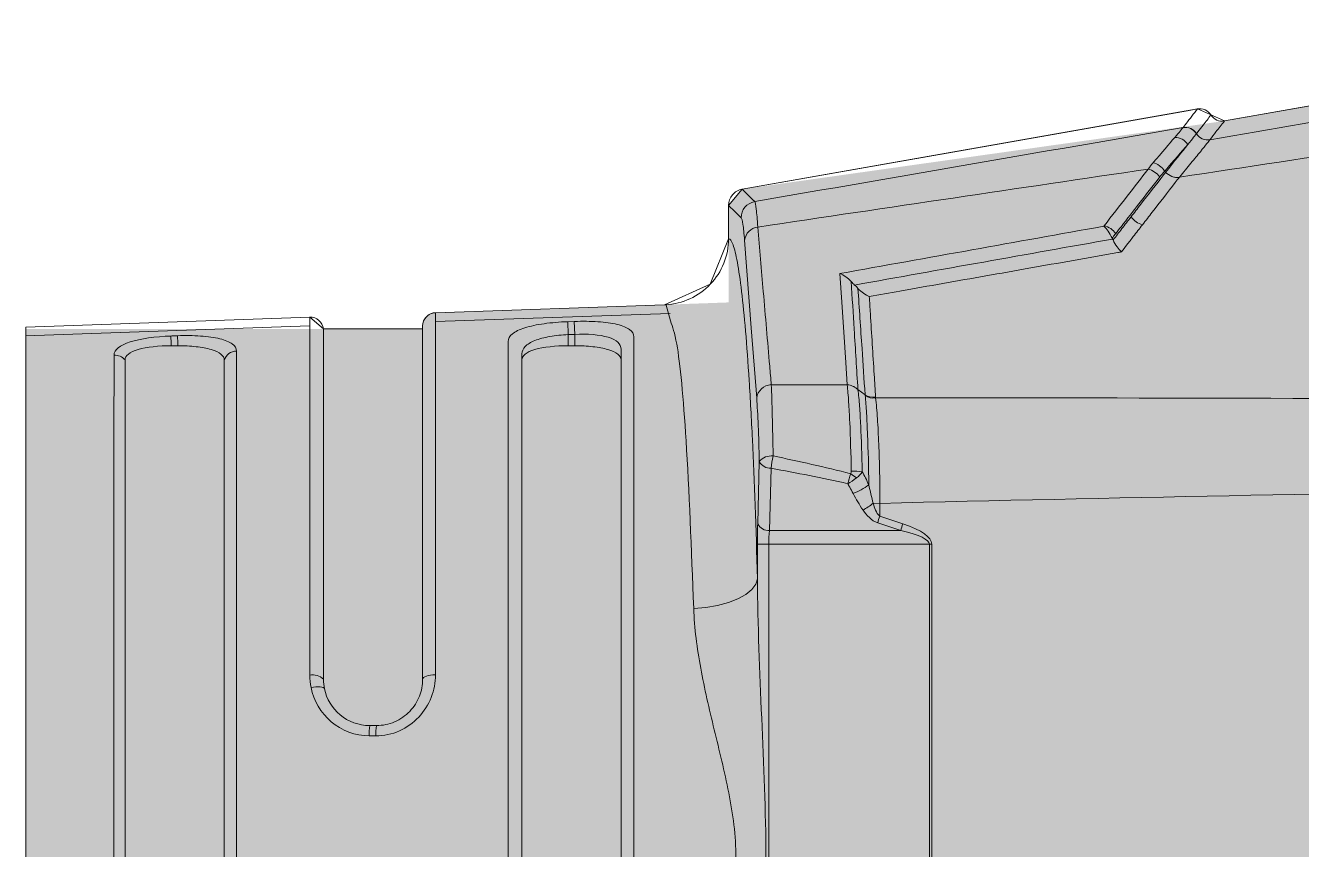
# Model space of a CAD drawing. Header units: millimetres. Extents: x 11482 to 13134, y 681 to 1782.
# Drawn here: x 12833.48 to 12838.94, y 1374.35 to 1377.87 of the extents above; entities that cross this region are included whole.
import ezdxf

# ---------------------------------------------------------------- set-up
doc = ezdxf.new("R2010")
doc.units = ezdxf.units.MM
doc.layers.add('di', color=7, linetype='Continuous')
doc.layers.add('xian', color=250, linetype='Continuous')

# ---------------------------------------------------------------- blocks, each defined once
blk = doc.blocks.new('al-cu')
at = {"layer": 'di', "lineweight": 0, "true_color": 0xffffff}
h = blk.add_hatch(color=7, dxfattribs=at)
h.dxf.hatch_style = 1
h.paths.add_polyline_path([(2170.5902, 2624.2039), (2170.7807, 2618.9417), (2170.7807, 2618.9405), (2170.8537, 2617.8383), (2170.8537, 2614.0827), (2170.4642, 2611.8737), (2170.4278, 2611.8295), (2170.379, 2611.8107), (2170.1309, 2610.404), (2170.0593, 2610.3438), (2169.7054, 2610.3438), (2169.6957, 2610.0671), (2169.6955, 2610.0667), (2169.6955, 2610.0622), (2169.6603, 2609.052), (2169.6599, 2609.0472), (2169.6565, 2609.0335), (2169.6523, 2609.0246), (2169.6425, 2609.0122), (2169.6368, 2609.0073), (2169.6269, 2609.0014), (2169.6162, 2608.9976), (2169.6088, 2608.9962), (2169.602, 2608.9958), (2169.5889, 2608.9958), (2169.5889, 2607.2471), (2164.9173, 2607.2471), (2164.8736, 2608.4986), (2164.9256, 2608.5586), (2164.9256, 2609.8871), (2164.8221, 2609.974), (2164.819, 2610.0622), (2164.7286, 2610.2634), (2164.3043, 2610.4333), (2163.9558, 2612.4098), (2164.0089, 2612.5289), (2163.7338, 2614.0891), (2163.7338, 2618.7562), (2163.5879, 2624.7755), (2163.5887, 2624.7853), (2163.5905, 2624.7927), (2163.5936, 2624.8008), (2163.6002, 2624.8113), (2163.6064, 2624.8181), (2163.6146, 2624.8245), (2163.6212, 2624.8281), (2163.9243, 2624.9718), (2163.9243, 2628.647), (2163.5879, 2634.9282), (2163.5887, 2634.938), (2163.5899, 2634.9434), (2163.5927, 2634.9513), (2163.5967, 2634.9589), (2163.6027, 2634.967), (2163.608, 2634.9722), (2163.615, 2634.9774), (2163.7338, 2635.0512), (2163.7338, 2639.7516), (2164.0089, 2641.3118), (2164.3095, 2643.4367), (2164.3811, 2643.4968), (2164.8088, 2643.4968), (2164.8558, 2644.7995), (2164.8579, 2644.807), (2164.862, 2644.8157), (2164.8675, 2644.8236), (2164.8748, 2644.831), (2164.8823, 2644.8364), (2164.892, 2644.8411), (2164.9013, 2644.8438), (2164.9103, 2644.8448), (2164.9256, 2644.8448), (2164.9256, 2646.5936), (2169.5972, 2646.5936), (2169.6409, 2645.342), (2169.5889, 2645.282), (2169.5889, 2644.8447), (2169.606, 2644.8447), (2169.6125, 2644.8439), (2169.6191, 2644.8423), (2169.6285, 2644.8385), (2169.637, 2644.8332), (2169.6425, 2644.8285), (2169.6484, 2644.8219), (2169.6544, 2644.8121), (2169.6573, 2644.805), (2169.6593, 2644.7973), (2169.6603, 2644.7886), (2169.6955, 2643.7785), (2170.3131, 2642.4032), (2170.3732, 2642.0624), (2170.8537, 2639.758), (2170.8537, 2635.0125), (2170.8533, 2635.0061), (2170.8527, 2635.0021), (2170.8513, 2634.9962), (2170.8493, 2634.9903), (2170.8477, 2634.9868), (2170.8438, 2634.9801), (2170.8406, 2634.9758), (2170.8371, 2634.9719), (2170.8337, 2634.9686), (2170.8311, 2634.9665), (2170.7807, 2634.9275), (2170.7807, 2629.9038), (2170.7806, 2629.9009), (2170.7801, 2629.8958), (2170.7793, 2629.891), (2170.7782, 2629.8867), (2170.7759, 2629.8806), (2170.7728, 2629.8744), (2170.7379, 2629.8146), (2170.7338, 2629.8086), (2170.7314, 2629.8055), (2170.7275, 2629.8015), (2170.7229, 2629.7976), (2170.7196, 2629.7953), (2170.7163, 2629.7932), (2170.5902, 2629.7219)])
at = {"layer": 'di', "color": 18, "lineweight": 0, "true_color": 0x000000}
blk.add_lwpolyline([(2169.5972, 2646.5936), (2164.9173, 2646.5936), (2164.8736, 2645.342), (2164.9256, 2645.282), (2164.9256, 2644.8448), (2164.9103, 2644.8448), (2164.9013, 2644.8438), (2164.892, 2644.8411), (2164.8823, 2644.8364), (2164.8748, 2644.831), (2164.8675, 2644.8236), (2164.862, 2644.8157), (2164.8579, 2644.807), (2164.8554, 2644.7982), (2164.8554, 2644.7886), (2164.819, 2643.7785), (2164.7286, 2643.5772), (2164.5277, 2643.4968), (2164.3811, 2643.4968), (2164.3095, 2643.4367), (2163.9558, 2641.4308), (2164.0089, 2641.3118), (2163.7338, 2639.7516)], dxfattribs=at)
at = {"layer": 'xian', "color": 18, "lineweight": 0, "true_color": 0x000000}
for p, q in [((2164.8736, 2645.342), (2164.9173, 2646.5936)), ((2164.9124, 2645.3427), (2164.9554, 2646.5947)), ((2169.4521, 2646.1564), (2165.0624, 2646.1564)), ((2164.9997, 2645.9524), (2164.9997, 2645.9232)), ((2165.0624, 2645.7192), (2169.4521, 2645.7192)), ((2164.9256, 2644.8448), (2164.9256, 2645.282)), ((2166.4703, 2645.282), (2164.9256, 2645.282)), ((2166.6743, 2645.078), (2166.6743, 2645.0489)), ((2166.7196, 2645.0509), (2166.7196, 2645.08)), ((2164.819, 2643.7785), (2164.8543, 2644.7886)), ((2164.8578, 2643.7542), (2164.8934, 2644.7889)), ((2164.8937, 2644.2057), (2164.8927, 2644.1765)), ((2164.8927, 2644.1765), (2164.9495, 2644.1745)), ((2164.8937, 2644.2057), (2164.9506, 2644.2036)), ((2164.9495, 2644.1745), (2164.9506, 2644.2036)), ((2164.9495, 2644.1745), (2164.9997, 2644.1745)), ((2164.9997, 2644.2036), (2164.9506, 2644.2036)), ((2164.9997, 2644.2036), (2164.9997, 2644.1745)), ((2164.819, 2643.7785), (2164.819, 2643.7785)), ((2164.819, 2643.7785), (2164.819, 2643.7785)), ((2164.3811, 2643.4968), (2164.5277, 2643.4968)), ((2165.5102, 2643.3615), (2165.785, 2643.3684)), ((2165.875, 2643.3695), (2166.027, 2643.3695)), ((2165.875, 2643.3695), (2165.875, 2643.3194)), ((2165.815, 2643.3163), (2165.5402, 2643.3093)), ((2165.815, 2642.7378), (2165.815, 2643.3163)), ((2168.671, 2643.3194), (2165.875, 2643.3194)), ((2165.875, 2643.3194), (2165.875, 2642.6119)), ((2165.1933, 2642.9268), (2165.2159, 2642.8953)), ((2165.6947, 2642.8304), (2165.6945, 2642.8595)), ((2165.785, 2642.7292), (2165.7509, 2642.8309)), ((2165.7809, 2642.8395), (2165.815, 2642.7378)), ((2165.875, 2642.6119), (2168.6787, 2642.6119)), ((2165.875, 2642.6119), (2165.875, 2642.6013)), ((2168.6866, 2642.6013), (2165.875, 2642.6013)), ((2164.4705, 2641.8413), (2164.4727, 2641.843)), ((2164.23, 2641.5752), (2164.2355, 2641.571)), ((2164.2567, 2641.5103), (2164.2563, 2641.5098)), ((2164.0089, 2641.3118), (2163.7338, 2639.7516))]:
    blk.add_line(p, q, dxfattribs=at)
at = {"layer": 'xian', "color": 18, "lineweight": 0, "true_color": 0x000000, "flags": 128}
for points in [[(2166.507, 2645.3365), (2166.5051, 2645.3256), (2166.5039, 2645.315), (2166.5036, 2645.3051), (2166.504, 2645.2962), (2166.5053, 2645.2888), (2166.5072, 2645.2831), (2166.5099, 2645.2793), (2166.5131, 2645.2775)], [(2166.4508, 2644.7886), (2166.4513, 2644.7997), (2166.4524, 2644.8103), (2166.4543, 2644.82), (2166.4567, 2644.8285), (2166.4597, 2644.8354), (2166.463, 2644.8406), (2166.4666, 2644.8438), (2166.4703, 2644.8448)], [(2164.8904, 2643.7531), (2164.8211, 2643.7721), (2164.819, 2643.7785), (2164.819, 2643.7785), (2164.819, 2643.7785)], [(2166.027, 2643.3695), (2166.0514, 2643.3771), (2166.0749, 2643.3944), (2166.0967, 2643.4209), (2166.1161, 2643.4558), (2166.1325, 2643.4976), (2166.1452, 2643.5452), (2166.1538, 2643.5967), (2166.1581, 2643.6504)], [(2164.3811, 2643.4968), (2164.4085, 2643.4693), (2164.436, 2643.4416)], [(2164.3095, 2643.4367), (2164.1458, 2642.5084), (2163.9635, 2641.4743), (2163.9558, 2641.4308)], [(2164.3644, 2643.3817), (2164.3569, 2643.3893), (2164.3265, 2643.4196), (2164.3095, 2643.4367)], [(2164.535, 2643.4262), (2164.921, 2643.3966), (2165.2309, 2643.3729)], [(2164.6815, 2643.0061), (2164.8072, 2642.9978), (2164.9402, 2642.989), (2165.0732, 2642.9802), (2165.1716, 2642.9736)]]:
    blk.add_lwpolyline(points, dxfattribs=at)
at = {"layer": 'xian', "color": 18, "lineweight": 0, "true_color": 0x000000}
for centre, radius, start, end in [((2165.1007, 2646.2022), 0.0597, 177.7036, 230.1031), ((2165.0734, 2647.9895), 2.0676, 266.7374, 267.955), ((2165.0655, 2647.7886), 1.8374, 266.6097, 267.9453), ((2165.0811, 2645.6645), 0.0578, 108.8797, 179.1135), ((2166.5182, 2645.3295), 0.0674, 169.1163, 224.7223), ((2166.7099, 2644.7913), 0.2889, 88.0838, 97.0691), ((2166.7099, 2644.7621), 0.2889, 88.0838, 97.0685), ((2164.9125, 2644.7866), 0.0583, 90.0002, 177.9998), ((2164.4363, 2643.3686), 0.073, 90.186, 169.6358), ((2164.5428, 2643.3598), 0.0669, 96.666, 173.1312), ((2165.2394, 2643.3053), 0.0681, 97.1831, 177.2496), ((2165.5533, 2643.3088), 0.068, 129.2512, 186.8794), ((2165.484, 2643.3116), 0.0563, 357.6787, 62.1997), ((2165.7587, 2643.3186), 0.0563, 357.6787, 62.1997), ((2165.5598, 2643.0115), 0.2985, 93.7548, 104.3644), ((2165.7684, 2642.9417), 0.2159, 176.1712, 189.072), ((2166.248, 2643.4407), 0.8369, 215.1734, 217.3414), ((2165.4198, 2643.0304), 0.2453, 321.8731, 340.3866), ((2165.1648, 2642.8581), 0.0659, 351.7783, 33.9), ((2165.4235, 2643.0714), 0.344, 321.9632, 330.9415), ((2165.8782, 2642.4433), 0.408, 103.7985, 108.1837), ((2165.9123, 2642.3416), 0.408, 103.7985, 108.1837), ((2164.5583, 2641.8646), 0.0909, 194.8742, 234.348), ((2164.3774, 2641.6489), 0.092, 15.0679, 53.9242), ((2164.3113, 2641.6721), 0.0936, 195.219, 233.6419), ((2164.1462, 2641.5288), 0.0646, 178.4979, 238.805), ((2164.0956, 2641.4842), 0.0584, 170.0869, 237.8771), ((2164.0961, 2641.4845), 0.0585, 170.0372, 237.8004), ((2164.0339, 2641.3856), 0.0584, 350.0976, 57.8666)]:
    blk.add_arc(centre, radius, start, end, dxfattribs=at)
at = {"layer": 'xian', "color": 18, "lineweight": 0, "true_color": 0x000000, "extrusion": (0, 0, -1)}
for centre, major_axis, ratio, start_param, end_param in [((2165.875, 2643.3572), (0.2186, 0), 0.056105, 4.287832, 4.712389), ((2165.875, 2643.2845), (0.1457, 0), 0.239671, 4.287832, 4.712389), ((2165.875, 2644.0426), (0, 1.4413), 0.151667, 3.141593, 3.56615), ((2165.875, 2644.0305), (0, 1.4186), 0.102726, 3.141593, 3.56615)]:
    blk.add_ellipse(centre, major_axis=major_axis, ratio=ratio, start_param=start_param, end_param=end_param, dxfattribs=at)
at = {"layer": 'xian', "color": 18, "lineweight": 0, "true_color": 0x000000}
for points, knots in [([(2169.538, 2646.5936), (2169.4945, 2646.5936), (2169.3954, 2646.5936), (2168.9464, 2646.5936), (2168.3016, 2646.5936), (2167.5311, 2646.5936), (2166.7329, 2646.5936), (2165.9892, 2646.5936), (2165.403, 2646.5936), (2165.0494, 2646.5936), (2165.0027, 2646.5936), (2164.9879, 2646.5936)], [0, 0, 0, 0, 0.094998, 0.216298, 0.337573, 0.458878, 0.580109, 0.70135, 0.822706, 0.944004, 1, 1, 1, 1]), ([(2165.0411, 2646.2046), (2165.018, 2646.2046), (2164.9977, 2646.1798), (2164.9684, 2646.0884), (2164.9595, 2646.0228), (2164.9569, 2645.9544)], [0, 0, 0, 0, 0.5, 0.5, 1, 1, 1, 1]), ([(2169.4734, 2646.2046), (2169.3917, 2646.2048), (2169.2776, 2646.2049), (2169.0582, 2646.2051), (2168.9775, 2646.2052), (2168.8052, 2646.2053), (2168.713, 2646.2054), (2168.5163, 2646.2054), (2168.4114, 2646.2055), (2168.1965, 2646.2056), (2168.0856, 2646.2056), (2167.8569, 2646.2056), (2167.7383, 2646.2056), (2167.4987, 2646.2057), (2167.3783, 2646.2057), (2167.1363, 2646.2057), (2167.0153, 2646.2057), (2166.7785, 2646.2057), (2166.662, 2646.2057), (2166.4327, 2646.2056), (2166.3194, 2646.2055), (2166.1043, 2646.2055), (2166.0014, 2646.2054), (2165.8052, 2646.2054), (2165.7111, 2646.2053), (2165.5376, 2646.2052), (2165.458, 2646.2051), (2165.3128, 2646.205), (2165.247, 2646.2049), (2165.1313, 2646.2048), (2165.0819, 2646.2047), (2165.0411, 2646.2046)], [0, 0, 0, 0, 0.125, 0.125, 0.1875, 0.1875, 0.25, 0.25, 0.3125, 0.3125, 0.375, 0.375, 0.4375, 0.4375, 0.5, 0.5, 0.5625, 0.5625, 0.625, 0.625, 0.6875, 0.6875, 0.75, 0.75, 0.8125, 0.8125, 0.875, 0.875, 0.9375, 0.9375, 1, 1, 1, 1]), ([(2165.0624, 2646.1564), (2165.0531, 2646.1564), (2165.0445, 2646.1515), (2165.0288, 2646.1319), (2165.022, 2646.1173), (2165.0055, 2646.0613), (2164.9997, 2646.0076), (2164.9997, 2645.9524)], [0, 0, 0, 0, 0.25, 0.25, 0.5, 0.5, 1, 1, 1, 1]), ([(2164.9558, 2645.9253), (2164.9544, 2645.8902), (2164.9548, 2645.8555), (2164.9591, 2645.7917), (2164.9632, 2645.7623), (2164.9747, 2645.7151), (2164.9824, 2645.6965), (2165.0008, 2645.6717), (2165.0115, 2645.6654), (2165.0233, 2645.6654)], [0, 0, 0, 0, 0.25, 0.25, 0.5, 0.5, 0.75, 0.75, 1, 1, 1, 1]), ([(2164.9569, 2645.9544), (2164.9567, 2645.9489), (2164.9565, 2645.9435), (2164.9562, 2645.938), (2164.9561, 2645.9338), (2164.9559, 2645.9295), (2164.9558, 2645.9253)], [0, 0, 0, 0, 0.0000562696, 0.0000562696, 0.0000562696, 0.0001000768, 0.0001000768, 0.0001000768, 0.0001000768]), ([(2164.9997, 2645.9232), (2164.9997, 2645.8956), (2165.0011, 2645.8685), (2165.0067, 2645.8184), (2165.011, 2645.7957), (2165.022, 2645.7585), (2165.0288, 2645.7437), (2165.0443, 2645.7242), (2165.0531, 2645.7192), (2165.0624, 2645.7192)], [0, 0, 0, 0, 0.25, 0.25, 0.5, 0.5, 0.75, 0.75, 1, 1, 1, 1]), ([(2165.0233, 2645.6654), (2165.1057, 2645.6654), (2165.2208, 2645.6653), (2165.442, 2645.6652), (2165.5232, 2645.6652), (2165.697, 2645.6651), (2165.7899, 2645.6651), (2165.9882, 2645.6651), (2166.0939, 2645.6651), (2166.3105, 2645.665), (2166.4223, 2645.665), (2166.6529, 2645.665), (2166.7725, 2645.665), (2167.014, 2645.665), (2167.1353, 2645.665), (2167.3793, 2645.665), (2167.5012, 2645.665), (2167.7399, 2645.665), (2167.8574, 2645.665), (2168.0886, 2645.665), (2168.2028, 2645.665), (2168.4195, 2645.6651), (2168.5232, 2645.6651), (2168.721, 2645.6651), (2168.816, 2645.6651), (2168.9907, 2645.6652), (2169.0709, 2645.6652), (2169.2173, 2645.6653), (2169.2837, 2645.6653), (2169.4003, 2645.6653), (2169.45, 2645.6654), (2169.4912, 2645.6654)], [0, 0, 0, 0, 0.125, 0.125, 0.1875, 0.1875, 0.25, 0.25, 0.3125, 0.3125, 0.375, 0.375, 0.4375, 0.4375, 0.5, 0.5, 0.5625, 0.5625, 0.625, 0.625, 0.6875, 0.6875, 0.75, 0.75, 0.8125, 0.8125, 0.875, 0.875, 0.9375, 0.9375, 1, 1, 1, 1]), ([(2164.9291, 2645.3421), (2164.9159, 2645.3421), (2164.8691, 2645.342), (2164.8717, 2645.342), (2164.8736, 2645.342)], [0, 0, 0, 0, 0.2811457, 1, 1, 1, 1]), ([(2164.8736, 2645.342), (2164.8731, 2645.3273), (2164.8783, 2645.3128), (2164.8973, 2645.2908), (2164.911, 2645.2836), (2164.9256, 2645.282)], [0, 0, 0, 0, 0.5, 0.5, 1, 1, 1, 1]), ([(2166.452, 2645.3422), (2166.449, 2645.3422), (2166.1951, 2645.3422), (2165.8125, 2645.3422), (2165.4808, 2645.3422), (2165.2781, 2645.3421), (2165.0613, 2645.3421), (2164.9802, 2645.3421), (2164.9291, 2645.3421)], [0, 0, 0, 0, 0.003868, 0.325897, 0.519266, 0.567381, 0.727271, 1, 1, 1, 1]), ([(2166.7196, 2645.08), (2166.7195, 2645.142), (2166.6966, 2645.2018), (2166.6181, 2645.2938), (2166.5644, 2645.3245), (2166.507, 2645.3365)], [0, 0, 0, 0, 0.5, 0.5, 1, 1, 1, 1]), ([(2166.5131, 2645.2775), (2166.5565, 2645.2682), (2166.5972, 2645.2444), (2166.6569, 2645.1728), (2166.6743, 2645.1263), (2166.6743, 2645.078)], [0, 0, 0, 0, 0.5, 0.5, 1, 1, 1, 1]), ([(2166.4508, 2644.7886), (2166.4844, 2644.7886), (2166.5183, 2644.7948), (2166.5818, 2644.8195), (2166.612, 2644.8382), (2166.6626, 2644.8858), (2166.6836, 2644.9152), (2166.7121, 2644.9799), (2166.7196, 2645.0151), (2166.7196, 2645.0509)], [0, 0, 0, 0, 0.25, 0.25, 0.5, 0.5, 0.75, 0.75, 1, 1, 1, 1]), ([(2166.6743, 2645.0489), (2166.6743, 2645.0211), (2166.6686, 2644.9937), (2166.647, 2644.9432), (2166.631, 2644.9203), (2166.5923, 2644.8832), (2166.5694, 2644.8686), (2166.5211, 2644.8496), (2166.4956, 2644.8448), (2166.4703, 2644.8448)], [0, 0, 0, 0, 0.25, 0.25, 0.5, 0.5, 0.75, 0.75, 1, 1, 1, 1]), ([(2166.4703, 2644.8448), (2166.2421, 2644.8448), (2166.032, 2644.8448), (2165.7438, 2644.8448), (2165.6533, 2644.8448), (2165.4872, 2644.8448), (2165.411, 2644.8448), (2165.2725, 2644.8448), (2165.2101, 2644.8448), (2165.1036, 2644.8448), (2165.0588, 2644.8448), (2164.9863, 2644.8448), (2164.9584, 2644.8448), (2164.9217, 2644.8448), (2164.9124, 2644.8448), (2164.9125, 2644.8448)], [0, 0, 0, 0, 0.25, 0.25, 0.375, 0.375, 0.5, 0.5, 0.625, 0.625, 0.75, 0.75, 0.875, 0.875, 1, 1, 1, 1]), ([(2164.8543, 2644.7886), (2164.8541, 2644.7886), (2164.8636, 2644.7886), (2164.9012, 2644.7886), (2164.9297, 2644.7886), (2165.0038, 2644.7886), (2165.0496, 2644.7886), (2165.1584, 2644.7886), (2165.2222, 2644.7886), (2165.3638, 2644.7886), (2165.4417, 2644.7886), (2165.6115, 2644.7886), (2165.7038, 2644.7886), (2165.901, 2644.7886), (2166.0053, 2644.7886), (2166.2216, 2644.7886), (2166.334, 2644.7886), (2166.4508, 2644.7886)], [0, 0, 0, 0, 0.125, 0.125, 0.25, 0.25, 0.375, 0.375, 0.5, 0.5, 0.625, 0.625, 0.75, 0.75, 0.875, 0.875, 1, 1, 1, 1]), ([(2164.9809, 2644.468), (2164.9689, 2644.468), (2164.9576, 2644.4617), (2164.9373, 2644.437), (2164.9282, 2644.4183), (2164.9132, 2644.3708), (2164.907, 2644.3416), (2164.898, 2644.2769), (2164.895, 2644.2417), (2164.8937, 2644.2057)], [0, 0, 0, 0, 0.25, 0.25, 0.5, 0.5, 0.75, 0.75, 1, 1, 1, 1]), ([(2169.5336, 2644.468), (2169.492, 2644.468), (2169.4412, 2644.468), (2169.3236, 2644.468), (2169.2569, 2644.468), (2169.1082, 2644.468), (2169.0256, 2644.468), (2168.8469, 2644.468), (2168.7518, 2644.468), (2168.5508, 2644.468), (2168.4448, 2644.468), (2168.2214, 2644.468), (2168.1065, 2644.468), (2167.8718, 2644.468), (2167.7519, 2644.468), (2167.5678, 2644.468), (2167.5056, 2644.468), (2167.3818, 2644.468), (2167.3201, 2644.468), (2167.1352, 2644.468), (2167.0124, 2644.468), (2166.7678, 2644.468), (2166.6454, 2644.468), (2166.41, 2644.468), (2166.2959, 2644.468), (2166.0747, 2644.468), (2165.9668, 2644.468), (2165.7644, 2644.468), (2165.6695, 2644.468), (2165.4922, 2644.468), (2165.4094, 2644.468), (2165.2587, 2644.468), (2165.1911, 2644.468), (2165.0729, 2644.468), (2165.0225, 2644.468), (2164.9809, 2644.468)], [0, 0, 0, 0, 0.0625, 0.0625, 0.125, 0.125, 0.1875, 0.1875, 0.25, 0.25, 0.3125, 0.3125, 0.375, 0.375, 0.4375, 0.4375, 0.46875, 0.46875, 0.5, 0.5, 0.5625, 0.5625, 0.625, 0.625, 0.6875, 0.6875, 0.75, 0.75, 0.8125, 0.8125, 0.875, 0.875, 0.9375, 0.9375, 1, 1, 1, 1]), ([(2164.9506, 2644.2036), (2164.9518, 2644.2317), (2164.9548, 2644.2591), (2164.9637, 2644.3095), (2164.9697, 2644.3323), (2164.9845, 2644.3693), (2164.9934, 2644.3837), (2165.0132, 2644.4028), (2165.0242, 2644.4077), (2165.0358, 2644.4077)], [0, 0, 0, 0, 0.25, 0.25, 0.5, 0.5, 0.75, 0.75, 1, 1, 1, 1]), ([(2165.0624, 2644.4077), (2165.0531, 2644.4077), (2165.0445, 2644.4028), (2165.0288, 2644.3832), (2165.022, 2644.3686), (2165.0055, 2644.3126), (2164.9997, 2644.2589), (2164.9997, 2644.2036)], [0, 0, 0, 0, 0.25, 0.25, 0.5, 0.5, 1, 1, 1, 1]), ([(2165.0358, 2644.4077), (2165.1171, 2644.4077), (2165.2311, 2644.4077), (2165.4506, 2644.4077), (2165.5316, 2644.4077), (2165.7044, 2644.4077), (2165.797, 2644.4077), (2165.9944, 2644.4077), (2166.0997, 2644.4077), (2166.3156, 2644.4077), (2166.427, 2644.4077), (2166.6569, 2644.4077), (2166.7763, 2644.4077), (2167.0152, 2644.4077), (2167.1352, 2644.4077), (2167.3158, 2644.4077), (2167.3761, 2644.4077), (2167.497, 2644.4077), (2167.5577, 2644.4077), (2167.7376, 2644.4077), (2167.8548, 2644.4077), (2168.0841, 2644.4077), (2168.1964, 2644.4077), (2168.4147, 2644.4077), (2168.5183, 2644.4077), (2168.7147, 2644.4077), (2168.8076, 2644.4077), (2168.9823, 2644.4077), (2169.063, 2644.4077), (2169.2083, 2644.4077), (2169.2734, 2644.4077), (2169.3884, 2644.4077), (2169.438, 2644.4077), (2169.4787, 2644.4077)], [0, 0, 0, 0, 0.125, 0.125, 0.1875, 0.1875, 0.25, 0.25, 0.3125, 0.3125, 0.375, 0.375, 0.4375, 0.4375, 0.5, 0.5, 0.53125, 0.53125, 0.5625, 0.5625, 0.625, 0.625, 0.6875, 0.6875, 0.75, 0.75, 0.8125, 0.8125, 0.875, 0.875, 0.9375, 0.9375, 1, 1, 1, 1]), ([(2164.8927, 2644.1765), (2164.8914, 2644.1408), (2164.8918, 2644.1053), (2164.8962, 2644.0408), (2164.9002, 2644.0115), (2164.9118, 2643.9637), (2164.9194, 2643.9451), (2164.9379, 2643.9203), (2164.9485, 2643.9142), (2164.9603, 2643.9142)], [0, 0, 0, 0, 0.25, 0.25, 0.5, 0.5, 0.75, 0.75, 1, 1, 1, 1]), ([(2165.0153, 2643.9705), (2165.0039, 2643.9705), (2164.9936, 2643.9751), (2164.9756, 2643.9943), (2164.9681, 2644.0087), (2164.951, 2644.0646), (2164.947, 2644.1189), (2164.9495, 2644.1745)], [0, 0, 0, 0, 0.25, 0.25, 0.5, 0.5, 1, 1, 1, 1]), ([(2164.9997, 2644.1745), (2164.9997, 2644.1469), (2165.0011, 2644.1198), (2165.0067, 2644.0697), (2165.011, 2644.0469), (2165.022, 2644.0097), (2165.0288, 2643.995), (2165.0443, 2643.9755), (2165.0531, 2643.9705), (2165.0624, 2643.9705)], [0, 0, 0, 0, 0.25, 0.25, 0.5, 0.5, 0.75, 0.75, 1, 1, 1, 1]), ([(2169.4992, 2643.9705), (2169.4177, 2643.9705), (2169.303, 2643.9705), (2169.0817, 2643.9705), (2169.0002, 2643.9705), (2168.8258, 2643.9705), (2168.7324, 2643.9705), (2168.533, 2643.9705), (2168.4267, 2643.9705), (2168.2087, 2643.9705), (2168.0961, 2643.9705), (2167.8638, 2643.9705), (2167.7431, 2643.9705), (2167.5017, 2643.9705), (2167.3805, 2643.9705), (2167.198, 2643.9705), (2167.1371, 2643.9705), (2167.0149, 2643.9705), (2166.9534, 2643.9705), (2166.7718, 2643.9705), (2166.6533, 2643.9705), (2166.4217, 2643.9705), (2166.3081, 2643.9705), (2166.0878, 2643.9705), (2165.9832, 2643.9705), (2165.7849, 2643.9705), (2165.6912, 2643.9705), (2165.5148, 2643.9705), (2165.4335, 2643.9705), (2165.2872, 2643.9705), (2165.2216, 2643.9705), (2165.106, 2643.9705), (2165.056, 2643.9705), (2165.0153, 2643.9705)], [0, 0, 0, 0, 0.125, 0.125, 0.1875, 0.1875, 0.25, 0.25, 0.3125, 0.3125, 0.375, 0.375, 0.4375, 0.4375, 0.5, 0.5, 0.53125, 0.53125, 0.5625, 0.5625, 0.625, 0.625, 0.6875, 0.6875, 0.75, 0.75, 0.8125, 0.8125, 0.875, 0.875, 0.9375, 0.9375, 1, 1, 1, 1]), ([(2164.9603, 2643.9142), (2165.002, 2643.9142), (2165.0531, 2643.9142), (2165.1715, 2643.9142), (2165.2385, 2643.9142), (2165.3883, 2643.9142), (2165.4714, 2643.9142), (2165.6519, 2643.9142), (2165.7478, 2643.9142), (2165.9507, 2643.9142), (2166.0576, 2643.9142), (2166.283, 2643.9142), (2166.3993, 2643.9142), (2166.6363, 2643.9142), (2166.7575, 2643.9142), (2166.9434, 2643.9142), (2167.0063, 2643.9142), (2167.1313, 2643.9142), (2167.1937, 2643.9142), (2167.3806, 2643.9142), (2167.5046, 2643.9142), (2167.7517, 2643.9142), (2167.8753, 2643.9142), (2168.1132, 2643.9142), (2168.2285, 2643.9142), (2168.4518, 2643.9142), (2168.5607, 2643.9142), (2168.7651, 2643.9142), (2168.8608, 2643.9142), (2169.0397, 2643.9142), (2169.1231, 2643.9142), (2169.275, 2643.9142), (2169.3431, 2643.9142), (2169.4619, 2643.9142), (2169.5125, 2643.9142), (2169.5542, 2643.9142)], [0, 0, 0, 0, 0.0625, 0.0625, 0.125, 0.125, 0.1875, 0.1875, 0.25, 0.25, 0.3125, 0.3125, 0.375, 0.375, 0.4375, 0.4375, 0.46875, 0.46875, 0.5, 0.5, 0.5625, 0.5625, 0.625, 0.625, 0.6875, 0.6875, 0.75, 0.75, 0.8125, 0.8125, 0.875, 0.875, 0.9375, 0.9375, 1, 1, 1, 1]), ([(2164.5277, 2643.4968), (2164.565, 2643.4968), (2164.6015, 2643.5039), (2164.6703, 2643.5314), (2164.7018, 2643.5517), (2164.7552, 2643.6026), (2164.7772, 2643.6333), (2164.8078, 2643.7002), (2164.8169, 2643.7372), (2164.8188, 2643.7739)], [0, 0, 0, 0, 0.25, 0.25, 0.5, 0.5, 0.75, 0.75, 1, 1, 1, 1]), ([(2166.1581, 2643.6504), (2165.8961, 2643.6606), (2165.4053, 2643.6797), (2164.9853, 2643.7183), (2164.9162, 2643.7436), (2164.8904, 2643.7531)], [0, 0, 0, 0, 0.417625, 0.782522, 1, 1, 1, 1]), ([(2168.3564, 2643.6504), (2168.2694, 2643.6478), (2168.1817, 2643.6359), (2168.0039, 2643.6033), (2167.9136, 2643.5822), (2167.7304, 2643.538), (2167.6383, 2643.5148), (2167.4511, 2643.4777), (2167.3558, 2643.4644), (2167.1592, 2643.4643), (2167.064, 2643.4776), (2166.8766, 2643.5147), (2166.7843, 2643.5379), (2166.6007, 2643.5822), (2166.5107, 2643.6032), (2166.3329, 2643.6359), (2166.2452, 2643.6478), (2166.1581, 2643.6504)], [0, 0, 0, 0, 0.125, 0.125, 0.25, 0.25, 0.375, 0.375, 0.5, 0.5, 0.625, 0.625, 0.75, 0.75, 0.875, 0.875, 1, 1, 1, 1]), ([(2164.3095, 2643.4367), (2164.3124, 2643.4535), (2164.3213, 2643.4688), (2164.3474, 2643.4907), (2164.364, 2643.4968), (2164.3811, 2643.4968)], [0, 0, 0, 0, 0.5, 0.5, 1, 1, 1, 1]), ([(2164.5277, 2643.4968), (2164.5281, 2643.4902), (2164.5373, 2643.4836), (2164.5724, 2643.4706), (2164.5983, 2643.4642), (2164.6669, 2643.4516), (2164.71, 2643.4454), (2164.8117, 2643.4333), (2164.8699, 2643.4275), (2165.001, 2643.4164), (2165.0738, 2643.4111), (2165.2343, 2643.4009), (2165.3215, 2643.3961), (2165.5969, 2643.3829), (2165.8011, 2643.3755), (2166.027, 2643.3695)], [0, 0, 0, 0, 0.125, 0.125, 0.25, 0.25, 0.375, 0.375, 0.5, 0.5, 0.625, 0.625, 0.75, 0.75, 1, 1, 1, 1]), ([(2164.436, 2643.4416), (2164.4388, 2643.4389), (2164.4485, 2643.4362), (2164.4817, 2643.431), (2164.5052, 2643.4285), (2164.535, 2643.4262)], [0, 0, 0, 0, 0.5, 0.5, 1, 1, 1, 1]), ([(2164.4764, 2643.3678), (2164.4429, 2643.3702), (2164.4163, 2643.3726), (2164.3788, 2643.3773), (2164.3677, 2643.3796), (2164.3644, 2643.3817)], [0, 0, 0, 0, 0.5, 0.5, 1, 1, 1, 1]), ([(2165.1714, 2643.3086), (2165.144, 2643.3109), (2165.1166, 2643.3132), (2165.0893, 2643.3156), (2164.9798, 2643.3249), (2164.8704, 2643.3343), (2164.7609, 2643.3436), (2164.6661, 2643.3517), (2164.5712, 2643.3597), (2164.4764, 2643.3678)], [0, 0, 0, 0, 0.0005, 0.0005, 0.0005, 0.0025, 0.0025, 0.0025, 0.00423376, 0.00423376, 0.00423376, 0.00423376]), ([(2165.2309, 2643.3729), (2165.265, 2643.3703), (2165.3058, 2643.368), (2165.4006, 2643.3641), (2165.4534, 2643.3625), (2165.5102, 2643.3615)], [0, 0, 0, 0, 0.5, 0.5, 1, 1, 1, 1]), ([(2166.027, 2643.3695), (2166.2316, 2643.3684), (2166.4363, 2643.3596), (2166.8465, 2643.3419), (2167.0517, 2643.3323), (2167.4629, 2643.3323), (2167.6681, 2643.3419), (2168.0782, 2643.3596), (2168.283, 2643.3684), (2168.4875, 2643.3695)], [0, 0, 0, 0, 0.25, 0.25, 0.5, 0.5, 0.75, 0.75, 1, 1, 1, 1]), ([(2165.4857, 2643.3006), (2165.422, 2643.3015), (2165.3629, 2643.3026), (2165.2562, 2643.3053), (2165.2098, 2643.3068), (2165.1714, 2643.3086)], [0, 0, 0, 0, 0.5, 0.5, 1, 1, 1, 1]), ([(2165.1716, 2642.9739), (2165.1716, 2642.9758), (2165.1716, 2642.9776), (2165.1716, 2642.9794), (2165.1714, 2643.0891), (2165.1714, 2643.1989), (2165.1714, 2643.3086)], [-0.000019208, -0.000019208, -0.000019208, -0.000019208, 0, 0, 0, 0.001152634, 0.001152634, 0.001152634, 0.001152634]), ([(2165.1933, 2642.9268), (2165.149, 2642.9296), (2165.1046, 2642.9323), (2165.0603, 2642.9351), (2165.0159, 2642.9378), (2164.9716, 2642.9406), (2164.9272, 2642.9433), (2164.8571, 2642.9477), (2164.7871, 2642.952), (2164.717, 2642.9564)], [0, 0, 0, 0, 0.00078071, 0.00078071, 0.00078071, 0.00156142, 0.00156142, 0.00156142, 0.00279463, 0.00279463, 0.00279463, 0.00279463]), ([(2165.1716, 2642.9739), (2165.1831, 2642.9732), (2165.1952, 2642.9717), (2165.2208, 2642.9695), (2165.2341, 2642.9685), (2165.2759, 2642.9657), (2165.306, 2642.9641), (2165.4032, 2642.9598), (2165.4765, 2642.9574), (2165.553, 2642.9561)], [0, 0, 0, 0, 0.125, 0.125, 0.25, 0.25, 0.5, 0.5, 1, 1, 1, 1]), ([(2165.1933, 2642.9268), (2165.1905, 2642.93), (2165.1848, 2642.9363), (2165.1784, 2642.9478), (2165.1736, 2642.9604), (2165.1723, 2642.9692), (2165.1716, 2642.9736)], [0, 0, 0, 0, 0.236961, 0.482621, 0.736981, 1, 1, 1, 1]), ([(2165.553, 2642.9561), (2165.5541, 2642.9561), (2165.5551, 2642.9561), (2165.5562, 2642.9562), (2165.558, 2642.9564), (2165.5599, 2642.9567), (2165.5616, 2642.9574), (2165.5624, 2642.9577), (2165.5632, 2642.9581), (2165.564, 2642.9586)], [0, 0, 0, 0, 0.00001122859, 0.00001122859, 0.00001122859, 0.00003045862, 0.00003045862, 0.00003045862, 0.00003970121, 0.00003970121, 0.00003970121, 0.00003970121]), ([(2165.5827, 2642.933), (2165.5805, 2642.9301), (2165.5781, 2642.9273), (2165.5757, 2642.9247), (2165.5715, 2642.9201), (2165.5669, 2642.9159), (2165.5624, 2642.9125), (2165.56, 2642.9107), (2165.5576, 2642.9091), (2165.5552, 2642.9076)], [0, 0, 0, 0, 0.000038152, 0.000038152, 0.000038152, 0.0001058624, 0.0001058624, 0.0001058624, 0.0001406044, 0.0001406044, 0.0001406044, 0.0001406044]), ([(2165.6079, 2642.9713), (2165.6131, 2642.9683), (2165.6184, 2642.9654), (2165.6237, 2642.9625), (2165.6327, 2642.9575), (2165.6417, 2642.9527), (2165.6508, 2642.948)], [0, 0, 0, 0, 0.0000641428, 0.0000641428, 0.0000641428, 0.0001734291, 0.0001734291, 0.0001734291, 0.0001734291]), ([(2164.7827, 2642.8767), (2164.7747, 2642.8317), (2164.7668, 2642.7867), (2164.7588, 2642.7417), (2164.7364, 2642.6153), (2164.714, 2642.4889), (2164.6917, 2642.3625), (2164.6805, 2642.2993), (2164.6693, 2642.2361), (2164.6581, 2642.173), (2164.635, 2642.0426), (2164.612, 2641.9122), (2164.5889, 2641.7819), (2164.5879, 2641.7765), (2164.587, 2641.7712), (2164.586, 2641.7658)], [0, 0, 0, 0, 0.000470857, 0.000470857, 0.000470857, 0.001794309, 0.001794309, 0.001794309, 0.002455926, 0.002455926, 0.002455926, 0.003821929, 0.003821929, 0.003821929, 0.003877904, 0.003877904, 0.003877904, 0.003877904]), ([(2164.747, 2642.9265), (2164.7908, 2642.9235), (2164.8346, 2642.9206), (2164.8783, 2642.9177), (2164.923, 2642.9147), (2164.9676, 2642.9118), (2165.0122, 2642.9088), (2165.0801, 2642.9043), (2165.148, 2642.8998), (2165.2159, 2642.8953)], [0.000014485, 0.000014485, 0.000014485, 0.000014485, 0.00078071, 0.00078071, 0.00078071, 0.00156142, 0.00156142, 0.00156142, 0.002749721, 0.002749721, 0.002749721, 0.002749721]), ([(2165.2268, 2642.849), (2165.1935, 2642.8511), (2165.1602, 2642.8532), (2165.1269, 2642.8552), (2165.0821, 2642.858), (2165.0372, 2642.8608), (2164.9924, 2642.8636), (2164.9476, 2642.8664), (2164.9028, 2642.8692), (2164.858, 2642.872), (2164.8329, 2642.8736), (2164.8078, 2642.8752), (2164.7827, 2642.8767)], [0, 0, 0, 0, 0.000581552, 0.000581552, 0.000581552, 0.001363751, 0.001363751, 0.001363751, 0.002145951, 0.002145951, 0.002145951, 0.002584324, 0.002584324, 0.002584324, 0.002584324]), ([(2165.5552, 2642.9076), (2165.4834, 2642.909), (2165.4143, 2642.9114), (2165.3221, 2642.916), (2165.2934, 2642.9177), (2165.2403, 2642.9216), (2165.2155, 2642.9239), (2165.1935, 2642.9265)], [0, 0, 0, 0, 0.5, 0.5, 0.75, 0.75, 1, 1, 1, 1]), ([(2165.2159, 2642.8953), (2165.2159, 2642.8953), (2165.2159, 2642.8953), (2165.2159, 2642.8953), (2165.2171, 2642.8952), (2165.2183, 2642.895), (2165.2195, 2642.8949)], [-0.00000006, -0.00000006, -0.00000006, -0.00000006, 0, 0, 0, 0.0000206153, 0.0000206153, 0.0000206153, 0.0000206153]), ([(2165.2195, 2642.8949), (2165.2429, 2642.8925), (2165.2691, 2642.8905), (2165.3271, 2642.8871), (2165.3591, 2642.8856), (2165.4596, 2642.8817), (2165.5353, 2642.8796), (2165.6127, 2642.8789)], [0, 0, 0, 0, 0.25, 0.25, 0.5, 0.5, 1, 1, 1, 1]), ([(2165.6127, 2642.8789), (2165.6027, 2642.8836), (2165.5927, 2642.8884), (2165.5828, 2642.8934), (2165.5735, 2642.898), (2165.5644, 2642.9027), (2165.5552, 2642.9076)], [0, 0, 0, 0, 0.0001171828, 0.0001171828, 0.0001171828, 0.0002260199, 0.0002260199, 0.0002260199, 0.0002260199]), ([(2165.7242, 2642.9043), (2165.7361, 2642.8961), (2165.7474, 2642.8869), (2165.7674, 2642.8657), (2165.7762, 2642.8535), (2165.7809, 2642.8395)], [0, 0, 0, 0, 0.5, 0.5, 1, 1, 1, 1]), ([(2165.6947, 2642.8304), (2165.649, 2642.83), (2165.6043, 2642.8304), (2165.5167, 2642.8321), (2165.4736, 2642.8334), (2165.3936, 2642.8366), (2165.3558, 2642.8384), (2165.2872, 2642.8429), (2165.2567, 2642.8454), (2165.23, 2642.8487)], [0, 0, 0, 0, 0.25, 0.25, 0.5, 0.5, 0.75, 0.75, 1, 1, 1, 1]), ([(2165.7509, 2642.8309), (2165.7444, 2642.8396), (2165.7342, 2642.8443), (2165.7148, 2642.8529), (2165.7047, 2642.8565), (2165.6945, 2642.8595)], [0, 0, 0, 0, 0.5, 0.5, 1, 1, 1, 1]), ([(2164.221, 2641.6475), (2164.2608, 2641.6784), (2164.3005, 2641.7092), (2164.34, 2641.7399), (2164.3837, 2641.7738), (2164.4272, 2641.8076), (2164.4705, 2641.8413)], [0, 0, 0, 0, 0.000637509, 0.000637509, 0.000637509, 0.001343734, 0.001343734, 0.001343734, 0.001343734]), ([(2164.5254, 2641.8064), (2164.5217, 2641.8035), (2164.518, 2641.8007), (2164.5144, 2641.7978), (2164.5114, 2641.7955), (2164.5084, 2641.7931), (2164.5053, 2641.7908)], [0.0000012095, 0.0000012095, 0.0000012095, 0.0000012095, 0.0000610459, 0.0000610459, 0.0000610459, 0.0001101536, 0.0001101536, 0.0001101536, 0.0001101536]), ([(2164.5053, 2641.7908), (2164.4947, 2641.7825), (2164.484, 2641.7742), (2164.4734, 2641.7659), (2164.4406, 2641.7404), (2164.4078, 2641.7149), (2164.3748, 2641.6892), (2164.3353, 2641.6585), (2164.2957, 2641.6276), (2164.2558, 2641.5967)], [0, 0, 0, 0, 0.000173647, 0.000173647, 0.000173647, 0.000705992, 0.000705992, 0.000705992, 0.001343289, 0.001343289, 0.001343289, 0.001343289]), ([(2164.4316, 2641.7233), (2164.4489, 2641.7368), (2164.4663, 2641.7503), (2164.4836, 2641.7637), (2164.5002, 2641.7765), (2164.5166, 2641.7893), (2164.5331, 2641.802), (2164.5332, 2641.8021), (2164.5333, 2641.8022), (2164.5334, 2641.8023)], [0, 0, 0, 0, 0.0002812933, 0.0002812933, 0.0002812933, 0.000549396, 0.000549396, 0.000549396, 0.0005511659, 0.0005511659, 0.0005511659, 0.0005511659]), ([(2164.586, 2641.7658), (2164.5758, 2641.7579), (2164.5655, 2641.7499), (2164.5552, 2641.7419), (2164.5429, 2641.7324), (2164.5306, 2641.7228), (2164.5183, 2641.7133), (2164.501, 2641.6998), (2164.4836, 2641.6864), (2164.4662, 2641.6729)], [-0.0001675061, -0.0001675061, -0.0001675061, -0.0001675061, 0, 0, 0, 0.0001996455, 0.0001996455, 0.0001996455, 0.0004808345, 0.0004808345, 0.0004808345, 0.0004808345]), ([(2164.2353, 2641.5712), (2164.2353, 2641.5712), (2164.2353, 2641.5712), (2164.2353, 2641.5712), (2164.2387, 2641.5738), (2164.242, 2641.5764), (2164.2454, 2641.579), (2164.2892, 2641.613), (2164.3329, 2641.6468), (2164.3763, 2641.6805), (2164.3948, 2641.6948), (2164.4132, 2641.7091), (2164.4316, 2641.7233)], [-0.00000006, -0.00000006, -0.00000006, -0.00000006, 0, 0, 0, 0.000053434, 0.000053434, 0.000053434, 0.000753264, 0.000753264, 0.000753264, 0.001050225, 0.001050225, 0.001050225, 0.001050225]), ([(2164.1922, 2641.6254), (2164.1924, 2641.6256), (2164.1926, 2641.6257), (2164.1929, 2641.6259), (2164.2019, 2641.6334), (2164.2113, 2641.6405), (2164.221, 2641.6475)], [0, 0, 0, 0, 0.0000040679, 0.0000040679, 0.0000040679, 0.0001575261, 0.0001575261, 0.0001575261, 0.0001575261]), ([(2164.4662, 2641.6729), (2164.4479, 2641.6586), (2164.4295, 2641.6443), (2164.411, 2641.63), (2164.3676, 2641.5963), (2164.3239, 2641.5624), (2164.28, 2641.5283), (2164.2723, 2641.5223), (2164.2645, 2641.5163), (2164.2567, 2641.5103)], [0, 0, 0, 0, 0.000296848, 0.000296848, 0.000296848, 0.000996404, 0.000996404, 0.000996404, 0.001120128, 0.001120128, 0.001120128, 0.001120128]), ([(2164.2558, 2641.5967), (2164.2469, 2641.5897), (2164.2383, 2641.5826), (2164.2299, 2641.5752), (2164.2299, 2641.5752), (2164.2299, 2641.5752), (2164.2299, 2641.5752)], [0, 0, 0, 0, 0.0001428178, 0.0001428178, 0.0001428178, 0.0001428778, 0.0001428778, 0.0001428778, 0.0001428778]), ([(2164.2567, 2641.5103), (2164.2584, 2641.5123), (2164.2586, 2641.5157), (2164.2587, 2641.5214), (2164.2585, 2641.5242), (2164.2571, 2641.5326), (2164.2553, 2641.5381), (2164.2486, 2641.5539), (2164.2421, 2641.5634), (2164.2355, 2641.571)], [0, 0, 0, 0, 0.125, 0.125, 0.25, 0.25, 0.5, 0.5, 1, 1, 1, 1]), ([(2163.9558, 2641.4308), (2163.9608, 2641.4347), (2163.9659, 2641.4386), (2163.9709, 2641.4425), (2163.9821, 2641.4511), (2163.9932, 2641.4597), (2164.0044, 2641.4684), (2164.007, 2641.4704), (2164.0097, 2641.4724), (2164.0123, 2641.4744), (2164.0209, 2641.481), (2164.0294, 2641.4877), (2164.038, 2641.4943)], [0, 0, 0, 0, 0.000799997, 0.000799997, 0.000799997, 0.002575303, 0.002575303, 0.002575303, 0.002990836, 0.002990836, 0.002990836, 0.004350608, 0.004350608, 0.004350608, 0.004350608]), ([(2164.0648, 2641.435), (2164.055, 2641.4411), (2164.0472, 2641.4502), (2164.0378, 2641.4713), (2164.0363, 2641.4832), (2164.0383, 2641.4945)], [0, 0, 0, 0, 0.5, 0.5, 1, 1, 1, 1]), ([(2164.1128, 2641.4736), (2164.0995, 2641.4627), (2164.0887, 2641.454), (2164.0726, 2641.4409), (2164.0672, 2641.4367), (2164.0649, 2641.4351)], [0, 0, 0, 0, 0.5, 0.5, 1, 1, 1, 1]), ([(2164.2563, 2641.5098), (2164.2345, 2641.4917), (2164.214, 2641.4748), (2164.1762, 2641.4437), (2164.1589, 2641.4296), (2164.1295, 2641.4058), (2164.1172, 2641.3959), (2164.0993, 2641.3816), (2164.0936, 2641.3771), (2164.0914, 2641.3756)], [0, 0, 0, 0, 0.25, 0.25, 0.5, 0.5, 0.75, 0.75, 1, 1, 1, 1]), ([(2164.0645, 2641.4348), (2164.062, 2641.4328), (2164.0595, 2641.4309), (2164.057, 2641.4289), (2164.0469, 2641.4211), (2164.0368, 2641.4133), (2164.0267, 2641.4056), (2164.0119, 2641.3941), (2163.9971, 2641.3827), (2163.9824, 2641.3713)], [0, 0, 0, 0, 0.0004, 0.0004, 0.0004, 0.002, 0.002, 0.002, 0.004354914, 0.004354914, 0.004354914, 0.004354914]), ([(2164.0913, 2641.3754), (2164.0933, 2641.3869), (2164.0917, 2641.399), (2164.0821, 2641.4203), (2164.074, 2641.4294), (2164.064, 2641.4355)], [0, 0, 0, 0, 0.5, 0.5, 1, 1, 1, 1]), ([(2164.0913, 2641.3754), (2164.08, 2641.3667), (2164.0687, 2641.358), (2164.0574, 2641.3493), (2164.0412, 2641.3368), (2164.0251, 2641.3243), (2164.0089, 2641.3118)], [0.000008092, 0.000008092, 0.000008092, 0.000008092, 0.001800862, 0.001800862, 0.001800862, 0.004381054, 0.004381054, 0.004381054, 0.004381054])]:
    blk.add_open_spline(points, degree=3, knots=knots, dxfattribs=at)
for points in [[(2164.8736, 2645.342), (2164.8735, 2645.342), (2164.8802, 2645.342), (2164.8935, 2645.342)], [(2166.507, 2645.3365), (2166.4888, 2645.3403), (2166.4705, 2645.3422), (2166.452, 2645.3422)], [(2166.5131, 2645.2775), (2166.499, 2645.2805), (2166.4847, 2645.282), (2166.4703, 2645.282)], [(2164.8188, 2643.7739), (2164.8189, 2643.7754), (2164.8189, 2643.777), (2164.819, 2643.7785)], [(2164.038, 2641.4943), (2164.1463, 2642.1229), (2164.2548, 2642.7519), (2164.3644, 2643.3817)], [(2164.221, 2641.6475), (2164.306, 2642.2206), (2164.3909, 2642.7939), (2164.4764, 2643.3678)], [(2165.564, 2642.9586), (2165.5348, 2643.0723), (2165.5092, 2643.1864), (2165.4857, 2643.3006)], [(2165.5402, 2643.3093), (2165.5605, 2643.1965), (2165.5827, 2643.0838), (2165.6079, 2642.9713)], [(2164.4727, 2641.843), (2164.5422, 2642.2304), (2164.6118, 2642.6181), (2164.6815, 2643.0061)], [(2164.717, 2642.9564), (2164.6999, 2642.9715), (2164.6881, 2642.9896), (2164.6815, 2643.0061)], [(2164.732, 2642.9414), (2164.6644, 2642.562), (2164.5968, 2642.183), (2164.5293, 2641.8043)], [(2164.717, 2642.9564), (2164.7223, 2642.9517), (2164.7273, 2642.9467), (2164.732, 2642.9414)], [(2164.732, 2642.9414), (2164.7367, 2642.9362), (2164.7417, 2642.9312), (2164.747, 2642.9265)], [(2165.564, 2642.9586), (2165.5788, 2642.9638), (2165.5944, 2642.9683), (2165.6079, 2642.9713)], [(2165.5827, 2642.933), (2165.5922, 2642.9456), (2165.6011, 2642.9592), (2165.6079, 2642.9713)], [(2165.6508, 2642.948), (2165.6761, 2642.9352), (2165.7006, 2642.9208), (2165.7242, 2642.9043)], [(2164.747, 2642.9265), (2164.7641, 2642.9113), (2164.7759, 2642.8933), (2164.7827, 2642.8767)], [(2165.2268, 2642.849), (2165.2288, 2642.8656), (2165.2247, 2642.883), (2165.2159, 2642.8953)], [(2165.6945, 2642.8595), (2165.6674, 2642.8666), (2165.6402, 2642.873), (2165.6127, 2642.8789)], [(2165.23, 2642.8487), (2165.2289, 2642.8488), (2165.2279, 2642.8489), (2165.2268, 2642.849)], [(2165.2362, 2639.7516), (2165.2319, 2640.785), (2165.2286, 2641.8176), (2165.23, 2642.8487)], [(2165.6947, 2642.8304), (2165.6699, 2641.8043), (2165.6501, 2640.778), (2165.6334, 2639.7516)], [(2165.7509, 2642.8309), (2165.7321, 2642.8308), (2165.7134, 2642.8306), (2165.6947, 2642.8304)], [(2164.5254, 2641.8064), (2164.5042, 2641.8163), (2164.4839, 2641.8309), (2164.4727, 2641.843)], [(2164.5293, 2641.8043), (2164.5281, 2641.8051), (2164.5267, 2641.8057), (2164.5254, 2641.8064)], [(2164.5334, 2641.8023), (2164.532, 2641.8029), (2164.5307, 2641.8036), (2164.5293, 2641.8043)], [(2164.5334, 2641.8023), (2164.5545, 2641.7925), (2164.5748, 2641.7779), (2164.586, 2641.7658)], [(2164.0817, 2641.5305), (2164.1096, 2641.5545), (2164.1482, 2641.5878), (2164.1922, 2641.6253)], [(2164.1922, 2641.6253), (2164.1967, 2641.6072), (2164.2121, 2641.5867), (2164.2299, 2641.5752)], [(2164.0385, 2641.4947), (2164.0432, 2641.4978), (2164.0582, 2641.5104), (2164.0817, 2641.5305)], [(2164.23, 2641.5751), (2164.1838, 2641.535), (2164.1428, 2641.4993), (2164.1128, 2641.4736)], [(2164.1128, 2641.4736), (2164.1439, 2641.4981), (2164.1875, 2641.5328), (2164.2355, 2641.571)], [(2164.2563, 2641.5098), (2164.1678, 2640.9235), (2164.0791, 2640.3375), (2163.99, 2639.7517)], [(2164.038, 2641.4943), (2164.0381, 2641.4944), (2164.0382, 2641.4945), (2164.0383, 2641.4945)], [(2164.0383, 2641.4945), (2164.0384, 2641.4946), (2164.0385, 2641.4946), (2164.0385, 2641.4947)], [(2163.9824, 2641.3713), (2163.9626, 2641.3836), (2163.9518, 2641.4079), (2163.9558, 2641.4308)], [(2164.0648, 2641.435), (2164.0647, 2641.4349), (2164.0646, 2641.4348), (2164.0645, 2641.4348)], [(2164.0649, 2641.4351), (2164.0649, 2641.435), (2164.0648, 2641.435), (2164.0648, 2641.435)], [(2164.0914, 2641.3756), (2163.9982, 2640.8339), (2163.9053, 2640.2927), (2163.8126, 2639.7516)], [(2164.0089, 2641.3118), (2164.013, 2641.3347), (2164.0021, 2641.359), (2163.9824, 2641.3713)], [(2164.0914, 2641.3756), (2164.0914, 2641.3755), (2164.0913, 2641.3755), (2164.0913, 2641.3754)]]:
    blk.add_open_spline(points, degree=3, dxfattribs=at)

msp = doc.modelspace()

# ---------------------------------------------------------------- block references
at = {"xscale": -0.9711483823797171, "yscale": 0.9711483823797171, "zscale": 0.9711483823797171, "rotation": 89.99999999999869}
msp.add_blockref('al-cu', (15403.7197, 3479.0381), dxfattribs=at)

doc.saveas('drawing.dxf')
